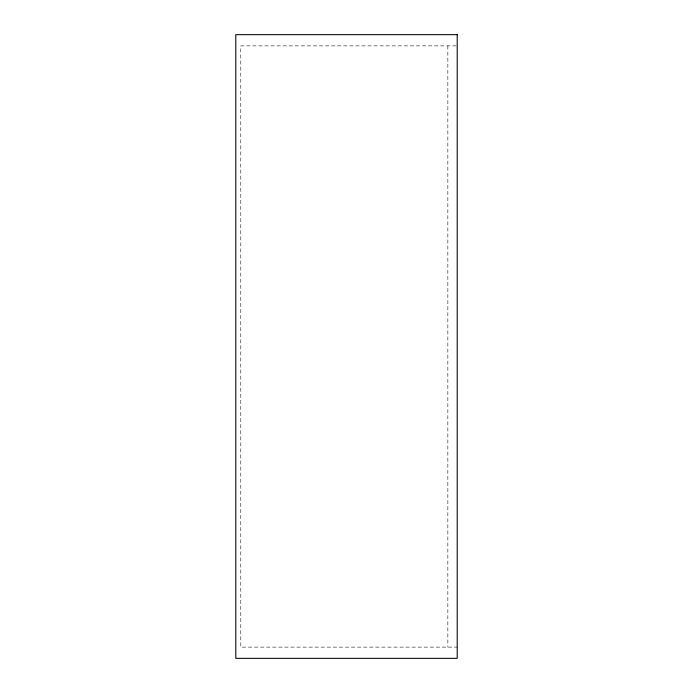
<?xml version="1.0" encoding="UTF-8"?>
<svg xmlns="http://www.w3.org/2000/svg" width="693" height="693" viewBox="0 0 693 693"><rect width="100%" height="100%" fill="white"/><g stroke="black" fill="none" stroke-linecap="round" stroke-linejoin="round"><path stroke-width="0.52" stroke-dasharray="3.46 2.6" d="M456.124 45.877L240.783 45.877L240.783 647.123L457.207 647.123M447.851 45.877L447.851 647.123"/><path stroke-width="1.04" d="M457.207 34.65L235.793 34.65L235.793 658.35L457.207 658.35L457.207 34.65"/></g></svg>
